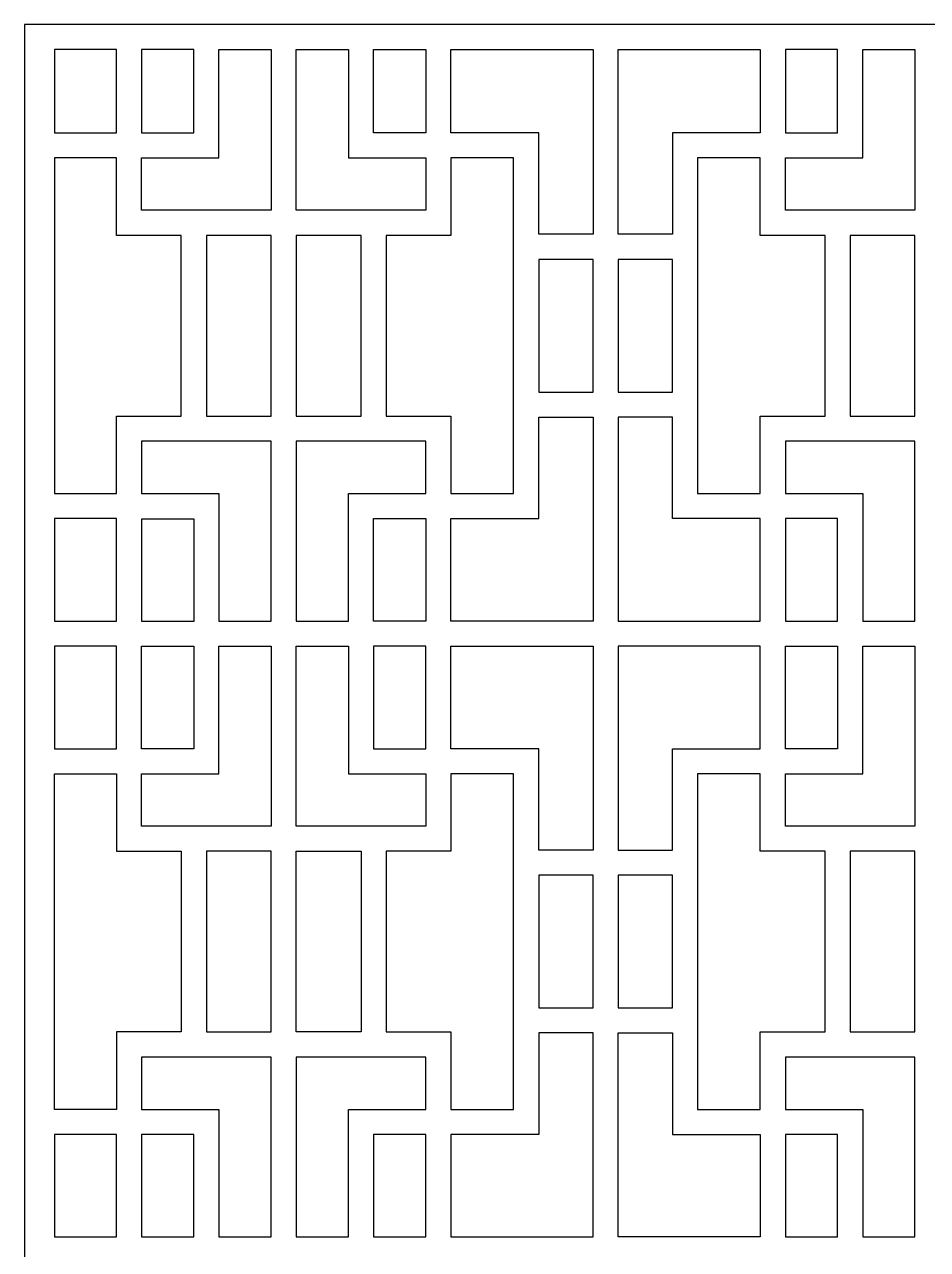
# Model space of a CAD drawing. Header units: centimetres. Extents: x -9.6 to 9.7, y 1 to 12.7.
# Drawn here: x -9.6 to -4.93, y 6.37 to 12.7 of the extents above; entities that cross this region are included whole.
import ezdxf

# ---------------------------------------------------------------- set-up
doc = ezdxf.new("R2010")
doc.units = ezdxf.units.CM
doc.header["$MEASUREMENT"] = 0
doc.layers.add('layer 1', color=7, linetype='Continuous')

msp = doc.modelspace()

# ---------------------------------------------------------------- linework, layer by layer
at = {"layer": 'layer 1', "color": 177}
msp.add_open_spline([(-9.60415, 1.01929), (-9.60415, 1.01929), (-9.60415, 1.01929), (-9.60415, 1.01929), (-9.60415, 1.01929), (-9.60415, 1.01929), (-9.60415, 12.70384), (-9.60415, 12.70384), (-9.60415, 12.70384), (-9.60415, 12.70384), (-0.25651, 12.70384), (-0.25651, 12.70384), (-0.25651, 12.70384), (-0.25651, 12.70384), (-0.25651, 1.01929), (-0.25651, 1.01929), (-0.25651, 1.01929), (-0.25651, 1.01929), (-9.60415, 1.01929), (-9.60415, 1.01929), (-9.60415, 1.01929), (-9.60415, 1.01929), (-9.60415, 1.01929), (-9.60415, 1.01929)], degree=3, knots=[0, 0, 0, 0, 0.1428571, 0.1428571, 0.1428571, 0.1428571, 0.2857143, 0.2857143, 0.2857143, 0.2857143, 0.4285714, 0.4285714, 0.4285714, 0.4285714, 0.5714286, 0.5714286, 0.5714286, 0.5714286, 0.7142857, 0.7142857, 0.7142857, 0.7142857, 1, 1, 1, 1], dxfattribs=at)
at = {"layer": 'layer 1', "color": 7}
for points, knots in [([(-9.44842, 12.57401), (-9.44842, 12.57401), (-9.12811, 12.57401), (-9.12811, 12.57401), (-9.12811, 12.57401), (-9.12811, 12.57401), (-9.12811, 12.14341), (-9.12811, 12.14341), (-9.12811, 12.14341), (-9.12811, 12.14341), (-9.44842, 12.14341), (-9.44842, 12.14341), (-9.44842, 12.14341), (-9.44842, 12.14341), (-9.44842, 12.57401), (-9.44842, 12.57401), (-9.44842, 12.57401), (-9.44842, 12.57401), (-9.44842, 12.57401), (-9.44842, 12.57401)], [0, 0, 0, 0, 0.1666667, 0.1666667, 0.1666667, 0.1666667, 0.3333333, 0.3333333, 0.3333333, 0.3333333, 0.5, 0.5, 0.5, 0.5, 0.6666667, 0.6666667, 0.6666667, 0.6666667, 1, 1, 1, 1]), ([(-8.72781, 12.14341), (-8.72781, 12.14341), (-8.99828, 12.14341), (-8.99828, 12.14341), (-8.99828, 12.14341), (-8.99828, 12.14341), (-8.99828, 12.57401), (-8.99828, 12.57401), (-8.99828, 12.57401), (-8.99828, 12.57401), (-8.72781, 12.57401), (-8.72781, 12.57401), (-8.72781, 12.57401), (-8.72781, 12.57401), (-8.72781, 12.14341), (-8.72781, 12.14341), (-8.72781, 12.14341), (-8.72781, 12.14341), (-8.72781, 12.14341), (-8.72781, 12.14341)], [0, 0, 0, 0, 0.1666667, 0.1666667, 0.1666667, 0.1666667, 0.3333333, 0.3333333, 0.3333333, 0.3333333, 0.5, 0.5, 0.5, 0.5, 0.6666667, 0.6666667, 0.6666667, 0.6666667, 1, 1, 1, 1]), ([(-8.59798, 12.01358), (-8.59798, 12.01358), (-8.99828, 12.01359), (-8.99828, 12.01359), (-8.99828, 12.01359), (-8.99828, 12.01359), (-8.99828, 11.74311), (-8.99828, 11.74311), (-8.99828, 11.74311), (-8.99828, 11.74311), (-8.3275, 11.74311), (-8.3275, 11.74311), (-8.3275, 11.74311), (-8.3275, 11.74311), (-8.3275, 12.57401), (-8.3275, 12.57401), (-8.3275, 12.57401), (-8.3275, 12.57401), (-8.59798, 12.57401), (-8.59798, 12.57401), (-8.59798, 12.57401), (-8.59798, 12.57401), (-8.59798, 12.01359), (-8.59798, 12.01359), (-8.59798, 12.01359), (-8.59798, 12.01359), (-8.59798, 12.01358), (-8.59798, 12.01358)], [0, 0, 0, 0, 0.125, 0.125, 0.125, 0.125, 0.25, 0.25, 0.25, 0.25, 0.375, 0.375, 0.375, 0.375, 0.5, 0.5, 0.5, 0.5, 0.625, 0.625, 0.625, 0.625, 0.75, 0.75, 0.75, 0.75, 1, 1, 1, 1]), ([(-7.9272, 12.57401), (-7.9272, 12.57401), (-8.19768, 12.57401), (-8.19768, 12.57401), (-8.19768, 12.57401), (-8.19768, 12.57401), (-8.19768, 11.74311), (-8.19768, 11.74311), (-8.19768, 11.74311), (-8.19768, 11.74311), (-7.5269, 11.74311), (-7.5269, 11.74311), (-7.5269, 11.74311), (-7.5269, 11.74311), (-7.5269, 12.01359), (-7.5269, 12.01359), (-7.5269, 12.01359), (-7.5269, 12.01359), (-7.9272, 12.01359), (-7.9272, 12.01359), (-7.9272, 12.01359), (-7.9272, 12.01359), (-7.9272, 12.57401), (-7.9272, 12.57401)], [0, 0, 0, 0, 0.1428571, 0.1428571, 0.1428571, 0.1428571, 0.2857143, 0.2857143, 0.2857143, 0.2857143, 0.4285714, 0.4285714, 0.4285714, 0.4285714, 0.5714286, 0.5714286, 0.5714286, 0.5714286, 0.7142857, 0.7142857, 0.7142857, 0.7142857, 1, 1, 1, 1]), ([(-7.79737, 12.57401), (-7.79737, 12.57401), (-7.79737, 12.14341), (-7.79737, 12.14341), (-7.79737, 12.14341), (-7.79737, 12.14341), (-7.5269, 12.14341), (-7.5269, 12.14341), (-7.5269, 12.14341), (-7.5269, 12.14341), (-7.5269, 12.57401), (-7.5269, 12.57401), (-7.5269, 12.57401), (-7.5269, 12.57401), (-7.79737, 12.57401), (-7.79737, 12.57401), (-7.79737, 12.57401), (-7.79737, 12.57401), (-7.79737, 12.57401), (-7.79737, 12.57401)], [0, 0, 0, 0, 0.1666667, 0.1666667, 0.1666667, 0.1666667, 0.3333333, 0.3333333, 0.3333333, 0.3333333, 0.5, 0.5, 0.5, 0.5, 0.6666667, 0.6666667, 0.6666667, 0.6666667, 1, 1, 1, 1]), ([(-6.66137, 12.57401), (-6.66137, 12.57401), (-7.39707, 12.57401), (-7.39707, 12.57401), (-7.39707, 12.57401), (-7.39707, 12.57401), (-7.39707, 12.14341), (-7.39707, 12.14341), (-7.39707, 12.14341), (-7.39707, 12.14341), (-6.94267, 12.14341), (-6.94267, 12.14341), (-6.94267, 12.14341), (-6.94267, 12.14341), (-6.94267, 11.61869), (-6.94267, 11.61869), (-6.94267, 11.61869), (-6.94267, 11.61869), (-6.66137, 11.61869), (-6.66137, 11.61869), (-6.66137, 11.61869), (-6.66137, 11.61869), (-6.66137, 12.57401), (-6.66137, 12.57401)], [0, 0, 0, 0, 0.1428571, 0.1428571, 0.1428571, 0.1428571, 0.2857143, 0.2857143, 0.2857143, 0.2857143, 0.4285714, 0.4285714, 0.4285714, 0.4285714, 0.5714286, 0.5714286, 0.5714286, 0.5714286, 0.7142857, 0.7142857, 0.7142857, 0.7142857, 1, 1, 1, 1]), ([(-6.53155, 12.14344), (-6.53155, 12.14344), (-6.53155, 11.61869), (-6.53155, 11.61869), (-6.53155, 11.61869), (-6.53155, 11.61869), (-6.25025, 11.61869), (-6.25025, 11.61869), (-6.25025, 11.61869), (-6.25025, 11.61869), (-6.25025, 12.14341), (-6.25025, 12.14341), (-6.25025, 12.14341), (-6.25025, 12.14341), (-5.79585, 12.14341), (-5.79585, 12.14341), (-5.79585, 12.14341), (-5.79585, 12.14341), (-5.79585, 12.57401), (-5.79585, 12.57401), (-5.79585, 12.57401), (-5.79585, 12.57401), (-6.53155, 12.57401), (-6.53155, 12.57401), (-6.53155, 12.57401), (-6.53155, 12.57401), (-6.53155, 12.14341), (-6.53155, 12.14341), (-6.53155, 12.14341), (-6.53155, 12.14341), (-6.53155, 12.14344), (-6.53155, 12.14344), (-6.53155, 12.14344), (-6.53155, 12.14344), (-6.53155, 12.14344), (-6.53155, 12.14344)], [0, 0, 0, 0, 0.1, 0.1, 0.1, 0.1, 0.2, 0.2, 0.2, 0.2, 0.3, 0.3, 0.3, 0.3, 0.4, 0.4, 0.4, 0.4, 0.5, 0.5, 0.5, 0.5, 0.6, 0.6, 0.6, 0.6, 0.7, 0.7, 0.7, 0.7, 0.8, 0.8, 0.8, 0.8, 1, 1, 1, 1]), ([(-4.99524, 12.57401), (-4.99524, 12.57401), (-5.26572, 12.57401), (-5.26572, 12.57401), (-5.26572, 12.57401), (-5.26572, 12.57401), (-5.26572, 12.01359), (-5.26572, 12.01359), (-5.26572, 12.01359), (-5.26572, 12.01359), (-5.66602, 12.01359), (-5.66602, 12.01359), (-5.66602, 12.01359), (-5.66602, 12.01359), (-5.66602, 11.74311), (-5.66602, 11.74311), (-5.66602, 11.74311), (-5.66602, 11.74311), (-4.99524, 11.74311), (-4.99524, 11.74311), (-4.99524, 11.74311), (-4.99524, 11.74311), (-4.99524, 12.57401), (-4.99524, 12.57401), (-4.99524, 12.57401), (-4.99524, 12.57401), (-4.99524, 12.57401), (-4.99524, 12.57401)], [0, 0, 0, 0, 0.125, 0.125, 0.125, 0.125, 0.25, 0.25, 0.25, 0.25, 0.375, 0.375, 0.375, 0.375, 0.5, 0.5, 0.5, 0.5, 0.625, 0.625, 0.625, 0.625, 0.75, 0.75, 0.75, 0.75, 1, 1, 1, 1]), ([(-5.39555, 12.14341), (-5.39555, 12.14341), (-5.66602, 12.14341), (-5.66602, 12.14341), (-5.66602, 12.14341), (-5.66602, 12.14341), (-5.66602, 12.57401), (-5.66602, 12.57401), (-5.66602, 12.57401), (-5.66602, 12.57401), (-5.39555, 12.57401), (-5.39555, 12.57401), (-5.39555, 12.57401), (-5.39555, 12.57401), (-5.39555, 12.14341), (-5.39555, 12.14341), (-5.39555, 12.14341), (-5.39555, 12.14341), (-5.39555, 12.14341), (-5.39555, 12.14341)], [0, 0, 0, 0, 0.1666667, 0.1666667, 0.1666667, 0.1666667, 0.3333333, 0.3333333, 0.3333333, 0.3333333, 0.5, 0.5, 0.5, 0.5, 0.6666667, 0.6666667, 0.6666667, 0.6666667, 1, 1, 1, 1]), ([(-9.44836, 10.27821), (-9.44836, 10.27821), (-9.44836, 12.01359), (-9.44836, 12.01359), (-9.44836, 12.01359), (-9.44836, 12.01359), (-9.12811, 12.01359), (-9.12811, 12.01359), (-9.12811, 12.01359), (-9.12811, 12.01359), (-9.12811, 11.61328), (-9.12811, 11.61328), (-9.12811, 11.61328), (-9.12811, 11.61328), (-8.79272, 11.61328), (-8.79272, 11.61328), (-8.79272, 11.61328), (-8.79272, 11.61328), (-8.79272, 10.96414), (-8.79272, 10.96414), (-8.79272, 10.96414), (-8.79272, 10.96414), (-8.79272, 10.67852), (-8.79272, 10.67852), (-8.79272, 10.67852), (-8.79272, 10.67852), (-9.12811, 10.67852), (-9.12811, 10.67852), (-9.12811, 10.67852), (-9.12811, 10.67852), (-9.12811, 10.27821), (-9.12811, 10.27821), (-9.12811, 10.27821), (-9.12811, 10.27821), (-9.44836, 10.27821), (-9.44836, 10.27821), (-9.44836, 10.27821), (-9.44836, 10.27821), (-9.44836, 10.27821), (-9.44836, 10.27821)], [0, 0, 0, 0, 0.0909091, 0.0909091, 0.0909091, 0.0909091, 0.1818182, 0.1818182, 0.1818182, 0.1818182, 0.2727273, 0.2727273, 0.2727273, 0.2727273, 0.3636364, 0.3636364, 0.3636364, 0.3636364, 0.4545455, 0.4545455, 0.4545455, 0.4545455, 0.5454545, 0.5454545, 0.5454545, 0.5454545, 0.6363636, 0.6363636, 0.6363636, 0.6363636, 0.7272727, 0.7272727, 0.7272727, 0.7272727, 0.8181818, 0.8181818, 0.8181818, 0.8181818, 1, 1, 1, 1]), ([(-7.0725, 10.96414), (-7.0725, 10.96414), (-7.0725, 10.27821), (-7.0725, 10.27821), (-7.0725, 10.27821), (-7.0725, 10.27821), (-7.39707, 10.27821), (-7.39707, 10.27821), (-7.39707, 10.27821), (-7.39707, 10.27821), (-7.39707, 10.67852), (-7.39707, 10.67852), (-7.39707, 10.67852), (-7.39707, 10.67852), (-7.73246, 10.67852), (-7.73246, 10.67852), (-7.73246, 10.67852), (-7.73246, 10.67852), (-7.73246, 11.1459), (-7.73246, 11.1459), (-7.73246, 11.1459), (-7.73246, 11.1459), (-7.73246, 11.61328), (-7.73246, 11.61328), (-7.73246, 11.61328), (-7.73246, 11.61328), (-7.39707, 11.61328), (-7.39707, 11.61328), (-7.39707, 11.61328), (-7.39707, 11.61328), (-7.39707, 12.01359), (-7.39707, 12.01359), (-7.39707, 12.01359), (-7.39707, 12.01359), (-7.0725, 12.01359), (-7.0725, 12.01359), (-7.0725, 12.01359), (-7.0725, 12.01359), (-7.0725, 10.96414), (-7.0725, 10.96414), (-7.0725, 10.96414), (-7.0725, 10.96414), (-7.0725, 10.96414), (-7.0725, 10.96414)], [0, 0, 0, 0, 0.0833333, 0.0833333, 0.0833333, 0.0833333, 0.1666667, 0.1666667, 0.1666667, 0.1666667, 0.25, 0.25, 0.25, 0.25, 0.3333333, 0.3333333, 0.3333333, 0.3333333, 0.4166667, 0.4166667, 0.4166667, 0.4166667, 0.5, 0.5, 0.5, 0.5, 0.5833333, 0.5833333, 0.5833333, 0.5833333, 0.6666667, 0.6666667, 0.6666667, 0.6666667, 0.75, 0.75, 0.75, 0.75, 0.8333333, 0.8333333, 0.8333333, 0.8333333, 1, 1, 1, 1]), ([(-5.79585, 11.61303), (-5.79585, 11.61303), (-5.46046, 11.61302), (-5.46046, 11.61302), (-5.46046, 11.61302), (-5.46046, 11.61302), (-5.46046, 10.67852), (-5.46046, 10.67852), (-5.46046, 10.67852), (-5.46046, 10.67852), (-5.79585, 10.67852), (-5.79585, 10.67852), (-5.79585, 10.67852), (-5.79585, 10.67852), (-5.79585, 10.27821), (-5.79585, 10.27821), (-5.79585, 10.27821), (-5.79585, 10.27821), (-6.12042, 10.27821), (-6.12042, 10.27821), (-6.12042, 10.27821), (-6.12042, 10.27821), (-6.12042, 12.01359), (-6.12042, 12.01359), (-6.12042, 12.01359), (-6.12042, 12.01359), (-5.79585, 12.01359), (-5.79585, 12.01359), (-5.79585, 12.01359), (-5.79585, 12.01359), (-5.79585, 11.61302), (-5.79585, 11.61302), (-5.79585, 11.61302), (-5.79585, 11.61302), (-5.79585, 11.61303), (-5.79585, 11.61303)], [0, 0, 0, 0, 0.1, 0.1, 0.1, 0.1, 0.2, 0.2, 0.2, 0.2, 0.3, 0.3, 0.3, 0.3, 0.4, 0.4, 0.4, 0.4, 0.5, 0.5, 0.5, 0.5, 0.6, 0.6, 0.6, 0.6, 0.7, 0.7, 0.7, 0.7, 0.8, 0.8, 0.8, 0.8, 1, 1, 1, 1]), ([(-8.66289, 11.61328), (-8.66289, 11.61328), (-8.3275, 11.61328), (-8.3275, 11.61328), (-8.3275, 11.61328), (-8.3275, 11.61328), (-8.3275, 10.67852), (-8.3275, 10.67852), (-8.3275, 10.67852), (-8.3275, 10.67852), (-8.66289, 10.67852), (-8.66289, 10.67852), (-8.66289, 10.67852), (-8.66289, 10.67852), (-8.66289, 11.61328), (-8.66289, 11.61328), (-8.66289, 11.61328), (-8.66289, 11.61328), (-8.66289, 11.61328), (-8.66289, 11.61328)], [0, 0, 0, 0, 0.1666667, 0.1666667, 0.1666667, 0.1666667, 0.3333333, 0.3333333, 0.3333333, 0.3333333, 0.5, 0.5, 0.5, 0.5, 0.6666667, 0.6666667, 0.6666667, 0.6666667, 1, 1, 1, 1]), ([(-8.19768, 11.61328), (-8.19768, 11.61328), (-7.86229, 11.61328), (-7.86229, 11.61328), (-7.86229, 11.61328), (-7.86229, 11.61328), (-7.86229, 10.67852), (-7.86229, 10.67852), (-7.86229, 10.67852), (-7.86229, 10.67852), (-8.19768, 10.67852), (-8.19768, 10.67852), (-8.19768, 10.67852), (-8.19768, 10.67852), (-8.19768, 11.61328), (-8.19768, 11.61328), (-8.19768, 11.61328), (-8.19768, 11.61328), (-8.19768, 11.61328), (-8.19768, 11.61328)], [0, 0, 0, 0, 0.1666667, 0.1666667, 0.1666667, 0.1666667, 0.3333333, 0.3333333, 0.3333333, 0.3333333, 0.5, 0.5, 0.5, 0.5, 0.6666667, 0.6666667, 0.6666667, 0.6666667, 1, 1, 1, 1]), ([(-5.33063, 11.61328), (-5.33063, 11.61328), (-4.99524, 11.61328), (-4.99524, 11.61328), (-4.99524, 11.61328), (-4.99524, 11.61328), (-4.99524, 10.67852), (-4.99524, 10.67852), (-4.99524, 10.67852), (-4.99524, 10.67852), (-5.33063, 10.67852), (-5.33063, 10.67852), (-5.33063, 10.67852), (-5.33063, 10.67852), (-5.33063, 11.61328), (-5.33063, 11.61328), (-5.33063, 11.61328), (-5.33063, 11.61328), (-5.33063, 11.61328), (-5.33063, 11.61328)], [0, 0, 0, 0, 0.1666667, 0.1666667, 0.1666667, 0.1666667, 0.3333333, 0.3333333, 0.3333333, 0.3333333, 0.5, 0.5, 0.5, 0.5, 0.6666667, 0.6666667, 0.6666667, 0.6666667, 1, 1, 1, 1]), ([(-6.94267, 11.48886), (-6.94267, 11.48886), (-6.66137, 11.48886), (-6.66137, 11.48886), (-6.66137, 11.48886), (-6.66137, 11.48886), (-6.66137, 10.80294), (-6.66137, 10.80294), (-6.66137, 10.80294), (-6.66137, 10.80294), (-6.94267, 10.80294), (-6.94267, 10.80294), (-6.94267, 10.80294), (-6.94267, 10.80294), (-6.94267, 11.48886), (-6.94267, 11.48886)], [0, 0, 0, 0, 0.2, 0.2, 0.2, 0.2, 0.4, 0.4, 0.4, 0.4, 0.6, 0.6, 0.6, 0.6, 1, 1, 1, 1]), ([(-6.53155, 11.48886), (-6.53155, 11.48886), (-6.25025, 11.48886), (-6.25025, 11.48886), (-6.25025, 11.48886), (-6.25025, 11.48886), (-6.25025, 10.80294), (-6.25025, 10.80294), (-6.25025, 10.80294), (-6.25025, 10.80294), (-6.53155, 10.80294), (-6.53155, 10.80294), (-6.53155, 10.80294), (-6.53155, 10.80294), (-6.53155, 11.48886), (-6.53155, 11.48886), (-6.53155, 11.48886), (-6.53155, 11.48886), (-6.53155, 11.48886), (-6.53155, 11.48886)], [0, 0, 0, 0, 0.1666667, 0.1666667, 0.1666667, 0.1666667, 0.3333333, 0.3333333, 0.3333333, 0.3333333, 0.5, 0.5, 0.5, 0.5, 0.6666667, 0.6666667, 0.6666667, 0.6666667, 1, 1, 1, 1]), ([(-6.66137, 10.67311), (-6.66137, 10.67311), (-6.94267, 10.67311), (-6.94267, 10.67311), (-6.94267, 10.67311), (-6.94267, 10.67311), (-6.94267, 10.14838), (-6.94267, 10.14838), (-6.94267, 10.14838), (-6.94267, 10.14838), (-7.39707, 10.14838), (-7.39707, 10.14838), (-7.39707, 10.14838), (-7.39707, 10.14838), (-7.39707, 9.61825), (-7.39707, 9.61825), (-7.39707, 9.61825), (-7.39707, 9.61825), (-6.66137, 9.61825), (-6.66137, 9.61825), (-6.66137, 9.61825), (-6.66137, 9.61825), (-6.66137, 10.67311), (-6.66137, 10.67311), (-6.66137, 10.67311), (-6.66137, 10.67311), (-6.66137, 10.67311), (-6.66137, 10.67311)], [0, 0, 0, 0, 0.125, 0.125, 0.125, 0.125, 0.25, 0.25, 0.25, 0.25, 0.375, 0.375, 0.375, 0.375, 0.5, 0.5, 0.5, 0.5, 0.625, 0.625, 0.625, 0.625, 0.75, 0.75, 0.75, 0.75, 1, 1, 1, 1]), ([(-6.53155, 10.67311), (-6.53155, 10.67311), (-6.25025, 10.67311), (-6.25025, 10.67311), (-6.25025, 10.67311), (-6.25025, 10.67311), (-6.25025, 10.14838), (-6.25025, 10.14838), (-6.25025, 10.14838), (-6.25025, 10.14838), (-5.79585, 10.14838), (-5.79585, 10.14838), (-5.79585, 10.14838), (-5.79585, 10.14838), (-5.79585, 9.61825), (-5.79585, 9.61825), (-5.79585, 9.61825), (-5.79585, 9.61825), (-6.53155, 9.61825), (-6.53155, 9.61825), (-6.53155, 9.61825), (-6.53155, 9.61825), (-6.53155, 10.67311), (-6.53155, 10.67311), (-6.53155, 10.67311), (-6.53155, 10.67311), (-6.53155, 10.67311), (-6.53155, 10.67311)], [0, 0, 0, 0, 0.125, 0.125, 0.125, 0.125, 0.25, 0.25, 0.25, 0.25, 0.375, 0.375, 0.375, 0.375, 0.5, 0.5, 0.5, 0.5, 0.625, 0.625, 0.625, 0.625, 0.75, 0.75, 0.75, 0.75, 1, 1, 1, 1]), ([(-8.59798, 10.27821), (-8.59798, 10.27821), (-8.99828, 10.27821), (-8.99828, 10.27821), (-8.99828, 10.27821), (-8.99828, 10.27821), (-8.99828, 10.54869), (-8.99828, 10.54869), (-8.99828, 10.54869), (-8.99828, 10.54869), (-8.3275, 10.54869), (-8.3275, 10.54869), (-8.3275, 10.54869), (-8.3275, 10.54869), (-8.3275, 9.61825), (-8.3275, 9.61825), (-8.3275, 9.61825), (-8.3275, 9.61825), (-8.59798, 9.61825), (-8.59798, 9.61825), (-8.59798, 9.61825), (-8.59798, 9.61825), (-8.59798, 10.27821), (-8.59798, 10.27821), (-8.59798, 10.27821), (-8.59798, 10.27821), (-8.59798, 10.27821), (-8.59798, 10.27821)], [0, 0, 0, 0, 0.125, 0.125, 0.125, 0.125, 0.25, 0.25, 0.25, 0.25, 0.375, 0.375, 0.375, 0.375, 0.5, 0.5, 0.5, 0.5, 0.625, 0.625, 0.625, 0.625, 0.75, 0.75, 0.75, 0.75, 1, 1, 1, 1]), ([(-7.5269, 10.27821), (-7.5269, 10.27821), (-7.9272, 10.27821), (-7.9272, 10.27821), (-7.9272, 10.27821), (-7.9272, 10.27821), (-7.9272, 9.61825), (-7.9272, 9.61825), (-7.9272, 9.61825), (-7.9272, 9.61825), (-8.19768, 9.61825), (-8.19768, 9.61825), (-8.19768, 9.61825), (-8.19768, 9.61825), (-8.19768, 10.54869), (-8.19768, 10.54869), (-8.19768, 10.54869), (-8.19768, 10.54869), (-7.5269, 10.54869), (-7.5269, 10.54869), (-7.5269, 10.54869), (-7.5269, 10.54869), (-7.5269, 10.27821), (-7.5269, 10.27821), (-7.5269, 10.27821), (-7.5269, 10.27821), (-7.5269, 10.27821), (-7.5269, 10.27821)], [0, 0, 0, 0, 0.125, 0.125, 0.125, 0.125, 0.25, 0.25, 0.25, 0.25, 0.375, 0.375, 0.375, 0.375, 0.5, 0.5, 0.5, 0.5, 0.625, 0.625, 0.625, 0.625, 0.75, 0.75, 0.75, 0.75, 1, 1, 1, 1]), ([(-5.26572, 10.27821), (-5.26572, 10.27821), (-5.66602, 10.27821), (-5.66602, 10.27821), (-5.66602, 10.27821), (-5.66602, 10.27821), (-5.66602, 10.54869), (-5.66602, 10.54869), (-5.66602, 10.54869), (-5.66602, 10.54869), (-4.99524, 10.54869), (-4.99524, 10.54869), (-4.99524, 10.54869), (-4.99524, 10.54869), (-4.99524, 9.61825), (-4.99524, 9.61825), (-4.99524, 9.61825), (-4.99524, 9.61825), (-5.26572, 9.61825), (-5.26572, 9.61825), (-5.26572, 9.61825), (-5.26572, 9.61825), (-5.26572, 10.27821), (-5.26572, 10.27821), (-5.26572, 10.27821), (-5.26572, 10.27821), (-5.26572, 10.27821), (-5.26572, 10.27821)], [0, 0, 0, 0, 0.125, 0.125, 0.125, 0.125, 0.25, 0.25, 0.25, 0.25, 0.375, 0.375, 0.375, 0.375, 0.5, 0.5, 0.5, 0.5, 0.625, 0.625, 0.625, 0.625, 0.75, 0.75, 0.75, 0.75, 1, 1, 1, 1]), ([(-9.44836, 10.14838), (-9.44836, 10.14838), (-9.12811, 10.14838), (-9.12811, 10.14838), (-9.12811, 10.14838), (-9.12811, 10.14838), (-9.12811, 9.61825), (-9.12811, 9.61825), (-9.12811, 9.61825), (-9.12811, 9.61825), (-9.44836, 9.61825), (-9.44836, 9.61825), (-9.44836, 9.61825), (-9.44836, 9.61825), (-9.44836, 10.14838), (-9.44836, 10.14838)], [0, 0, 0, 0, 0.2, 0.2, 0.2, 0.2, 0.4, 0.4, 0.4, 0.4, 0.6, 0.6, 0.6, 0.6, 1, 1, 1, 1]), ([(-8.99829, 10.14545), (-8.99829, 10.14545), (-8.72508, 10.14545), (-8.72508, 10.14545), (-8.72508, 10.14545), (-8.72508, 10.14545), (-8.72508, 9.61825), (-8.72508, 9.61825), (-8.72508, 9.61825), (-8.72508, 9.61825), (-8.99828, 9.61825), (-8.99828, 9.61825), (-8.99828, 9.61825), (-8.99828, 9.61825), (-8.99828, 10.14545), (-8.99828, 10.14545), (-8.99828, 10.14545), (-8.99828, 10.14545), (-8.99829, 10.14545), (-8.99829, 10.14545)], [0, 0, 0, 0, 0.1666667, 0.1666667, 0.1666667, 0.1666667, 0.3333333, 0.3333333, 0.3333333, 0.3333333, 0.5, 0.5, 0.5, 0.5, 0.6666667, 0.6666667, 0.6666667, 0.6666667, 1, 1, 1, 1]), ([(-7.79737, 9.61825), (-7.79737, 9.61825), (-7.5269, 9.61825), (-7.5269, 9.61825), (-7.5269, 9.61825), (-7.5269, 9.61825), (-7.5269, 10.14838), (-7.5269, 10.14838), (-7.5269, 10.14838), (-7.5269, 10.14838), (-7.79737, 10.14838), (-7.79737, 10.14838), (-7.79737, 10.14838), (-7.79737, 10.14838), (-7.79737, 9.61825), (-7.79737, 9.61825), (-7.79737, 9.61825), (-7.79737, 9.61825), (-7.79737, 9.61825), (-7.79737, 9.61825)], [0, 0, 0, 0, 0.1666667, 0.1666667, 0.1666667, 0.1666667, 0.3333333, 0.3333333, 0.3333333, 0.3333333, 0.5, 0.5, 0.5, 0.5, 0.6666667, 0.6666667, 0.6666667, 0.6666667, 1, 1, 1, 1]), ([(-5.66602, 10.14838), (-5.66602, 10.14838), (-5.39555, 10.14838), (-5.39555, 10.14838), (-5.39555, 10.14838), (-5.39555, 10.14838), (-5.39555, 9.61825), (-5.39555, 9.61825), (-5.39555, 9.61825), (-5.39555, 9.61825), (-5.66602, 9.61825), (-5.66602, 9.61825), (-5.66602, 9.61825), (-5.66602, 9.61825), (-5.66602, 10.14838), (-5.66602, 10.14838), (-5.66602, 10.14838), (-5.66602, 10.14838), (-5.66602, 10.14838), (-5.66602, 10.14838)], [0, 0, 0, 0, 0.1666667, 0.1666667, 0.1666667, 0.1666667, 0.3333333, 0.3333333, 0.3333333, 0.3333333, 0.5, 0.5, 0.5, 0.5, 0.6666667, 0.6666667, 0.6666667, 0.6666667, 1, 1, 1, 1]), ([(-9.44836, 9.48842), (-9.44836, 9.48842), (-9.12811, 9.48842), (-9.12811, 9.48842), (-9.12811, 9.48842), (-9.12811, 9.48842), (-9.12811, 8.95829), (-9.12811, 8.95829), (-9.12811, 8.95829), (-9.12811, 8.95829), (-9.44836, 8.95829), (-9.44836, 8.95829), (-9.44836, 8.95829), (-9.44836, 8.95829), (-9.44836, 9.48842), (-9.44836, 9.48842), (-9.44836, 9.48842), (-9.44836, 9.48842), (-9.44836, 9.48842), (-9.44836, 9.48842)], [0, 0, 0, 0, 0.1666667, 0.1666667, 0.1666667, 0.1666667, 0.3333333, 0.3333333, 0.3333333, 0.3333333, 0.5, 0.5, 0.5, 0.5, 0.6666667, 0.6666667, 0.6666667, 0.6666667, 1, 1, 1, 1]), ([(-8.99829, 8.95829), (-8.99829, 8.95829), (-8.72781, 8.95829), (-8.72781, 8.95829), (-8.72781, 8.95829), (-8.72781, 8.95829), (-8.72781, 9.48842), (-8.72781, 9.48842), (-8.72781, 9.48842), (-8.72781, 9.48842), (-8.99828, 9.48842), (-8.99828, 9.48842), (-8.99828, 9.48842), (-8.99828, 9.48842), (-8.99828, 8.95829), (-8.99828, 8.95829), (-8.99828, 8.95829), (-8.99828, 8.95829), (-8.99829, 8.95829), (-8.99829, 8.95829)], [0, 0, 0, 0, 0.1666667, 0.1666667, 0.1666667, 0.1666667, 0.3333333, 0.3333333, 0.3333333, 0.3333333, 0.5, 0.5, 0.5, 0.5, 0.6666667, 0.6666667, 0.6666667, 0.6666667, 1, 1, 1, 1]), ([(-8.59798, 8.82846), (-8.59798, 8.82846), (-8.99828, 8.82846), (-8.99828, 8.82846), (-8.99828, 8.82846), (-8.99828, 8.82846), (-8.99828, 8.55799), (-8.99828, 8.55799), (-8.99828, 8.55799), (-8.99828, 8.55799), (-8.3275, 8.55799), (-8.3275, 8.55799), (-8.3275, 8.55799), (-8.3275, 8.55799), (-8.3275, 9.48842), (-8.3275, 9.48842), (-8.3275, 9.48842), (-8.3275, 9.48842), (-8.59798, 9.48842), (-8.59798, 9.48842), (-8.59798, 9.48842), (-8.59798, 9.48842), (-8.59798, 8.82846), (-8.59798, 8.82846)], [0, 0, 0, 0, 0.1428571, 0.1428571, 0.1428571, 0.1428571, 0.2857143, 0.2857143, 0.2857143, 0.2857143, 0.4285714, 0.4285714, 0.4285714, 0.4285714, 0.5714286, 0.5714286, 0.5714286, 0.5714286, 0.7142857, 0.7142857, 0.7142857, 0.7142857, 1, 1, 1, 1]), ([(-7.5269, 8.82846), (-7.5269, 8.82846), (-7.9272, 8.82846), (-7.9272, 8.82846), (-7.9272, 8.82846), (-7.9272, 8.82846), (-7.9272, 9.48842), (-7.9272, 9.48842), (-7.9272, 9.48842), (-7.9272, 9.48842), (-8.19768, 9.48842), (-8.19768, 9.48842), (-8.19768, 9.48842), (-8.19768, 9.48842), (-8.19768, 8.55799), (-8.19768, 8.55799), (-8.19768, 8.55799), (-8.19768, 8.55799), (-7.5269, 8.55799), (-7.5269, 8.55799), (-7.5269, 8.55799), (-7.5269, 8.55799), (-7.5269, 8.82846), (-7.5269, 8.82846), (-7.5269, 8.82846), (-7.5269, 8.82846), (-7.5269, 8.82846), (-7.5269, 8.82846)], [0, 0, 0, 0, 0.125, 0.125, 0.125, 0.125, 0.25, 0.25, 0.25, 0.25, 0.375, 0.375, 0.375, 0.375, 0.5, 0.5, 0.5, 0.5, 0.625, 0.625, 0.625, 0.625, 0.75, 0.75, 0.75, 0.75, 1, 1, 1, 1]), ([(-7.79737, 9.48842), (-7.79737, 9.48842), (-7.5269, 9.48842), (-7.5269, 9.48842), (-7.5269, 9.48842), (-7.5269, 9.48842), (-7.5269, 8.95829), (-7.5269, 8.95829), (-7.5269, 8.95829), (-7.5269, 8.95829), (-7.79737, 8.95829), (-7.79737, 8.95829), (-7.79737, 8.95829), (-7.79737, 8.95829), (-7.79737, 9.48842), (-7.79737, 9.48842), (-7.79737, 9.48842), (-7.79737, 9.48842), (-7.79737, 9.48842), (-7.79737, 9.48842)], [0, 0, 0, 0, 0.1666667, 0.1666667, 0.1666667, 0.1666667, 0.3333333, 0.3333333, 0.3333333, 0.3333333, 0.5, 0.5, 0.5, 0.5, 0.6666667, 0.6666667, 0.6666667, 0.6666667, 1, 1, 1, 1]), ([(-6.94267, 8.43357), (-6.94267, 8.43357), (-6.66137, 8.43357), (-6.66137, 8.43357), (-6.66137, 8.43357), (-6.66137, 8.43357), (-6.66137, 9.48842), (-6.66137, 9.48842), (-6.66137, 9.48842), (-6.66137, 9.48842), (-7.39707, 9.48842), (-7.39707, 9.48842), (-7.39707, 9.48842), (-7.39707, 9.48842), (-7.39707, 8.95829), (-7.39707, 8.95829), (-7.39707, 8.95829), (-7.39707, 8.95829), (-6.94267, 8.95829), (-6.94267, 8.95829), (-6.94267, 8.95829), (-6.94267, 8.95829), (-6.94267, 8.43357), (-6.94267, 8.43357)], [0, 0, 0, 0, 0.1428571, 0.1428571, 0.1428571, 0.1428571, 0.2857143, 0.2857143, 0.2857143, 0.2857143, 0.4285714, 0.4285714, 0.4285714, 0.4285714, 0.5714286, 0.5714286, 0.5714286, 0.5714286, 0.7142857, 0.7142857, 0.7142857, 0.7142857, 1, 1, 1, 1]), ([(-6.25025, 8.43357), (-6.25025, 8.43357), (-6.53155, 8.43357), (-6.53155, 8.43357), (-6.53155, 8.43357), (-6.53155, 8.43357), (-6.53155, 9.48842), (-6.53155, 9.48842), (-6.53155, 9.48842), (-6.53155, 9.48842), (-5.79585, 9.48842), (-5.79585, 9.48842), (-5.79585, 9.48842), (-5.79585, 9.48842), (-5.79585, 8.95829), (-5.79585, 8.95829), (-5.79585, 8.95829), (-5.79585, 8.95829), (-6.25025, 8.95829), (-6.25025, 8.95829), (-6.25025, 8.95829), (-6.25025, 8.95829), (-6.25025, 8.43357), (-6.25025, 8.43357), (-6.25025, 8.43357), (-6.25025, 8.43357), (-6.25025, 8.43357), (-6.25025, 8.43357)], [0, 0, 0, 0, 0.125, 0.125, 0.125, 0.125, 0.25, 0.25, 0.25, 0.25, 0.375, 0.375, 0.375, 0.375, 0.5, 0.5, 0.5, 0.5, 0.625, 0.625, 0.625, 0.625, 0.75, 0.75, 0.75, 0.75, 1, 1, 1, 1]), ([(-5.66602, 8.95829), (-5.66602, 8.95829), (-5.39555, 8.95829), (-5.39555, 8.95829), (-5.39555, 8.95829), (-5.39555, 8.95829), (-5.39555, 9.48842), (-5.39555, 9.48842), (-5.39555, 9.48842), (-5.39555, 9.48842), (-5.66602, 9.48842), (-5.66602, 9.48842), (-5.66602, 9.48842), (-5.66602, 9.48842), (-5.66602, 8.95829), (-5.66602, 8.95829), (-5.66602, 8.95829), (-5.66602, 8.95829), (-5.66602, 8.95829), (-5.66602, 8.95829)], [0, 0, 0, 0, 0.1666667, 0.1666667, 0.1666667, 0.1666667, 0.3333333, 0.3333333, 0.3333333, 0.3333333, 0.5, 0.5, 0.5, 0.5, 0.6666667, 0.6666667, 0.6666667, 0.6666667, 1, 1, 1, 1]), ([(-5.26572, 8.82846), (-5.26572, 8.82846), (-5.66602, 8.82846), (-5.66602, 8.82846), (-5.66602, 8.82846), (-5.66602, 8.82846), (-5.66602, 8.55799), (-5.66602, 8.55799), (-5.66602, 8.55799), (-5.66602, 8.55799), (-4.99524, 8.55799), (-4.99524, 8.55799), (-4.99524, 8.55799), (-4.99524, 8.55799), (-4.99524, 9.48842), (-4.99524, 9.48842), (-4.99524, 9.48842), (-4.99524, 9.48842), (-5.26572, 9.48842), (-5.26572, 9.48842), (-5.26572, 9.48842), (-5.26572, 9.48842), (-5.26572, 8.82846), (-5.26572, 8.82846), (-5.26572, 8.82846), (-5.26572, 8.82846), (-5.26572, 8.82846), (-5.26572, 8.82846)], [0, 0, 0, 0, 0.125, 0.125, 0.125, 0.125, 0.25, 0.25, 0.25, 0.25, 0.375, 0.375, 0.375, 0.375, 0.5, 0.5, 0.5, 0.5, 0.625, 0.625, 0.625, 0.625, 0.75, 0.75, 0.75, 0.75, 1, 1, 1, 1]), ([(-9.44836, 8.82846), (-9.44836, 8.82846), (-9.44836, 7.09309), (-9.44836, 7.09309), (-9.44836, 7.09309), (-9.44836, 7.09309), (-9.12811, 7.09309), (-9.12811, 7.09309), (-9.12811, 7.09309), (-9.12811, 7.09309), (-9.12811, 7.49339), (-9.12811, 7.49339), (-9.12811, 7.49339), (-9.12811, 7.49339), (-8.79272, 7.49339), (-8.79272, 7.49339), (-8.79272, 7.49339), (-8.79272, 7.49339), (-8.79272, 8.42816), (-8.79272, 8.42816), (-8.79272, 8.42816), (-8.79272, 8.42816), (-9.12811, 8.42816), (-9.12811, 8.42816), (-9.12811, 8.42816), (-9.12811, 8.42816), (-9.12811, 8.82846), (-9.12811, 8.82846), (-9.12811, 8.82846), (-9.12811, 8.82846), (-9.44836, 8.82846), (-9.44836, 8.82846)], [0, 0, 0, 0, 0.1111111, 0.1111111, 0.1111111, 0.1111111, 0.2222222, 0.2222222, 0.2222222, 0.2222222, 0.3333333, 0.3333333, 0.3333333, 0.3333333, 0.4444444, 0.4444444, 0.4444444, 0.4444444, 0.5555556, 0.5555556, 0.5555556, 0.5555556, 0.6666667, 0.6666667, 0.6666667, 0.6666667, 0.7777778, 0.7777778, 0.7777778, 0.7777778, 1, 1, 1, 1]), ([(-7.73246, 8.42816), (-7.73246, 8.42816), (-7.39707, 8.42816), (-7.39707, 8.42816), (-7.39707, 8.42816), (-7.39707, 8.42816), (-7.39707, 8.82846), (-7.39707, 8.82846), (-7.39707, 8.82846), (-7.39707, 8.82846), (-7.0725, 8.82846), (-7.0725, 8.82846), (-7.0725, 8.82846), (-7.0725, 8.82846), (-7.0725, 7.09309), (-7.0725, 7.09309), (-7.0725, 7.09309), (-7.0725, 7.09309), (-7.39707, 7.09309), (-7.39707, 7.09309), (-7.39707, 7.09309), (-7.39707, 7.09309), (-7.39707, 7.49339), (-7.39707, 7.49339), (-7.39707, 7.49339), (-7.39707, 7.49339), (-7.73246, 7.49339), (-7.73246, 7.49339), (-7.73246, 7.49339), (-7.73246, 7.49339), (-7.73246, 8.42816), (-7.73246, 8.42816), (-7.73246, 8.42816), (-7.73246, 8.42816), (-7.73246, 8.42816), (-7.73246, 8.42816)], [0, 0, 0, 0, 0.1, 0.1, 0.1, 0.1, 0.2, 0.2, 0.2, 0.2, 0.3, 0.3, 0.3, 0.3, 0.4, 0.4, 0.4, 0.4, 0.5, 0.5, 0.5, 0.5, 0.6, 0.6, 0.6, 0.6, 0.7, 0.7, 0.7, 0.7, 0.8, 0.8, 0.8, 0.8, 1, 1, 1, 1]), ([(-5.79585, 8.42816), (-5.79585, 8.42816), (-5.46046, 8.42816), (-5.46046, 8.42816), (-5.46046, 8.42816), (-5.46046, 8.42816), (-5.46046, 7.49339), (-5.46046, 7.49339), (-5.46046, 7.49339), (-5.46046, 7.49339), (-5.79585, 7.49339), (-5.79585, 7.49339), (-5.79585, 7.49339), (-5.79585, 7.49339), (-5.79585, 7.09309), (-5.79585, 7.09309), (-5.79585, 7.09309), (-5.79585, 7.09309), (-6.12042, 7.09309), (-6.12042, 7.09309), (-6.12042, 7.09309), (-6.12042, 7.09309), (-6.12042, 8.82846), (-6.12042, 8.82846), (-6.12042, 8.82846), (-6.12042, 8.82846), (-5.79585, 8.82846), (-5.79585, 8.82846), (-5.79585, 8.82846), (-5.79585, 8.82846), (-5.79585, 8.42816), (-5.79585, 8.42816), (-5.79585, 8.42816), (-5.79585, 8.42816), (-5.79585, 8.42816), (-5.79585, 8.42816)], [0, 0, 0, 0, 0.1, 0.1, 0.1, 0.1, 0.2, 0.2, 0.2, 0.2, 0.3, 0.3, 0.3, 0.3, 0.4, 0.4, 0.4, 0.4, 0.5, 0.5, 0.5, 0.5, 0.6, 0.6, 0.6, 0.6, 0.7, 0.7, 0.7, 0.7, 0.8, 0.8, 0.8, 0.8, 1, 1, 1, 1]), ([(-8.66289, 8.42816), (-8.66289, 8.42816), (-8.3275, 8.42816), (-8.3275, 8.42816), (-8.3275, 8.42816), (-8.3275, 8.42816), (-8.3275, 7.49339), (-8.3275, 7.49339), (-8.3275, 7.49339), (-8.3275, 7.49339), (-8.66289, 7.49339), (-8.66289, 7.49339), (-8.66289, 7.49339), (-8.66289, 7.49339), (-8.66289, 8.42816), (-8.66289, 8.42816)], [0, 0, 0, 0, 0.2, 0.2, 0.2, 0.2, 0.4, 0.4, 0.4, 0.4, 0.6, 0.6, 0.6, 0.6, 1, 1, 1, 1]), ([(-7.86229, 8.42816), (-7.86229, 8.42816), (-8.19768, 8.42816), (-8.19768, 8.42816), (-8.19768, 8.42816), (-8.19768, 8.42816), (-8.19768, 7.49339), (-8.19768, 7.49339), (-8.19768, 7.49339), (-8.19768, 7.49339), (-7.86229, 7.49339), (-7.86229, 7.49339), (-7.86229, 7.49339), (-7.86229, 7.49339), (-7.86229, 8.42816), (-7.86229, 8.42816)], [0, 0, 0, 0, 0.2, 0.2, 0.2, 0.2, 0.4, 0.4, 0.4, 0.4, 0.6, 0.6, 0.6, 0.6, 1, 1, 1, 1]), ([(-5.33063, 8.42816), (-5.33063, 8.42816), (-4.99524, 8.42816), (-4.99524, 8.42816), (-4.99524, 8.42816), (-4.99524, 8.42816), (-4.99524, 7.49339), (-4.99524, 7.49339), (-4.99524, 7.49339), (-4.99524, 7.49339), (-5.33063, 7.49339), (-5.33063, 7.49339), (-5.33063, 7.49339), (-5.33063, 7.49339), (-5.33063, 8.42816), (-5.33063, 8.42816), (-5.33063, 8.42816), (-5.33063, 8.42816), (-5.33063, 8.42816), (-5.33063, 8.42816)], [0, 0, 0, 0, 0.1666667, 0.1666667, 0.1666667, 0.1666667, 0.3333333, 0.3333333, 0.3333333, 0.3333333, 0.5, 0.5, 0.5, 0.5, 0.6666667, 0.6666667, 0.6666667, 0.6666667, 1, 1, 1, 1]), ([(-6.66137, 8.3039), (-6.66137, 8.3039), (-6.66137, 7.61781), (-6.66137, 7.61781), (-6.66137, 7.61781), (-6.66137, 7.61781), (-6.94267, 7.61781), (-6.94267, 7.61781), (-6.94267, 7.61781), (-6.94267, 7.61781), (-6.94267, 8.30374), (-6.94267, 8.30374), (-6.94267, 8.30374), (-6.94267, 8.30374), (-6.66137, 8.3039), (-6.66137, 8.3039)], [0, 0, 0, 0, 0.2, 0.2, 0.2, 0.2, 0.4, 0.4, 0.4, 0.4, 0.6, 0.6, 0.6, 0.6, 1, 1, 1, 1]), ([(-6.53155, 8.30373), (-6.53155, 8.30373), (-6.25025, 8.30374), (-6.25025, 8.30374), (-6.25025, 8.30374), (-6.25025, 8.30374), (-6.25025, 7.61781), (-6.25025, 7.61781), (-6.25025, 7.61781), (-6.25025, 7.61781), (-6.53155, 7.61781), (-6.53155, 7.61781), (-6.53155, 7.61781), (-6.53155, 7.61781), (-6.53155, 8.30373), (-6.53155, 8.30373), (-6.53155, 8.30373), (-6.53155, 8.30373), (-6.53155, 8.30373), (-6.53155, 8.30373)], [0, 0, 0, 0, 0.1666667, 0.1666667, 0.1666667, 0.1666667, 0.3333333, 0.3333333, 0.3333333, 0.3333333, 0.5, 0.5, 0.5, 0.5, 0.6666667, 0.6666667, 0.6666667, 0.6666667, 1, 1, 1, 1]), ([(-6.94267, 7.48799), (-6.94267, 7.48799), (-6.66137, 7.48798), (-6.66137, 7.48798), (-6.66137, 7.48798), (-6.66137, 7.48798), (-6.66137, 6.43313), (-6.66137, 6.43313), (-6.66137, 6.43313), (-6.66137, 6.43313), (-7.39707, 6.43313), (-7.39707, 6.43313), (-7.39707, 6.43313), (-7.39707, 6.43313), (-7.39707, 6.96326), (-7.39707, 6.96326), (-7.39707, 6.96326), (-7.39707, 6.96326), (-6.94267, 6.96326), (-6.94267, 6.96326), (-6.94267, 6.96326), (-6.94267, 6.96326), (-6.94267, 7.48798), (-6.94267, 7.48798), (-6.94267, 7.48798), (-6.94267, 7.48798), (-6.94267, 7.48799), (-6.94267, 7.48799)], [0, 0, 0, 0, 0.125, 0.125, 0.125, 0.125, 0.25, 0.25, 0.25, 0.25, 0.375, 0.375, 0.375, 0.375, 0.5, 0.5, 0.5, 0.5, 0.625, 0.625, 0.625, 0.625, 0.75, 0.75, 0.75, 0.75, 1, 1, 1, 1]), ([(-6.25025, 7.48799), (-6.25025, 7.48799), (-6.53155, 7.48798), (-6.53155, 7.48798), (-6.53155, 7.48798), (-6.53155, 7.48798), (-6.53155, 6.43313), (-6.53155, 6.43313), (-6.53155, 6.43313), (-6.53155, 6.43313), (-5.79585, 6.43313), (-5.79585, 6.43313), (-5.79585, 6.43313), (-5.79585, 6.43313), (-5.79585, 6.96326), (-5.79585, 6.96326), (-5.79585, 6.96326), (-5.79585, 6.96326), (-6.25025, 6.96326), (-6.25025, 6.96326), (-6.25025, 6.96326), (-6.25025, 6.96326), (-6.25025, 7.48798), (-6.25025, 7.48798), (-6.25025, 7.48798), (-6.25025, 7.48798), (-6.25025, 7.48799), (-6.25025, 7.48799)], [0, 0, 0, 0, 0.125, 0.125, 0.125, 0.125, 0.25, 0.25, 0.25, 0.25, 0.375, 0.375, 0.375, 0.375, 0.5, 0.5, 0.5, 0.5, 0.625, 0.625, 0.625, 0.625, 0.75, 0.75, 0.75, 0.75, 1, 1, 1, 1]), ([(-8.59798, 7.09309), (-8.59798, 7.09309), (-8.99828, 7.09309), (-8.99828, 7.09309), (-8.99828, 7.09309), (-8.99828, 7.09309), (-8.99828, 7.36357), (-8.99828, 7.36357), (-8.99828, 7.36357), (-8.99828, 7.36357), (-8.3275, 7.36357), (-8.3275, 7.36357), (-8.3275, 7.36357), (-8.3275, 7.36357), (-8.3275, 6.43313), (-8.3275, 6.43313), (-8.3275, 6.43313), (-8.3275, 6.43313), (-8.59798, 6.43313), (-8.59798, 6.43313), (-8.59798, 6.43313), (-8.59798, 6.43313), (-8.59798, 7.09309), (-8.59798, 7.09309)], [0, 0, 0, 0, 0.1428571, 0.1428571, 0.1428571, 0.1428571, 0.2857143, 0.2857143, 0.2857143, 0.2857143, 0.4285714, 0.4285714, 0.4285714, 0.4285714, 0.5714286, 0.5714286, 0.5714286, 0.5714286, 0.7142857, 0.7142857, 0.7142857, 0.7142857, 1, 1, 1, 1]), ([(-7.5269, 7.09309), (-7.5269, 7.09309), (-7.9272, 7.09309), (-7.9272, 7.09309), (-7.9272, 7.09309), (-7.9272, 7.09309), (-7.9272, 6.43313), (-7.9272, 6.43313), (-7.9272, 6.43313), (-7.9272, 6.43313), (-8.19768, 6.43313), (-8.19768, 6.43313), (-8.19768, 6.43313), (-8.19768, 6.43313), (-8.19768, 7.36357), (-8.19768, 7.36357), (-8.19768, 7.36357), (-8.19768, 7.36357), (-7.5269, 7.36357), (-7.5269, 7.36357), (-7.5269, 7.36357), (-7.5269, 7.36357), (-7.5269, 7.09309), (-7.5269, 7.09309), (-7.5269, 7.09309), (-7.5269, 7.09309), (-7.5269, 7.09309), (-7.5269, 7.09309)], [0, 0, 0, 0, 0.125, 0.125, 0.125, 0.125, 0.25, 0.25, 0.25, 0.25, 0.375, 0.375, 0.375, 0.375, 0.5, 0.5, 0.5, 0.5, 0.625, 0.625, 0.625, 0.625, 0.75, 0.75, 0.75, 0.75, 1, 1, 1, 1]), ([(-5.26572, 7.09309), (-5.26572, 7.09309), (-5.66602, 7.09309), (-5.66602, 7.09309), (-5.66602, 7.09309), (-5.66602, 7.09309), (-5.66602, 7.36357), (-5.66602, 7.36357), (-5.66602, 7.36357), (-5.66602, 7.36357), (-4.99524, 7.36357), (-4.99524, 7.36357), (-4.99524, 7.36357), (-4.99524, 7.36357), (-4.99524, 6.43313), (-4.99524, 6.43313), (-4.99524, 6.43313), (-4.99524, 6.43313), (-5.26572, 6.43313), (-5.26572, 6.43313), (-5.26572, 6.43313), (-5.26572, 6.43313), (-5.26572, 7.09309), (-5.26572, 7.09309), (-5.26572, 7.09309), (-5.26572, 7.09309), (-5.26572, 7.09309), (-5.26572, 7.09309)], [0, 0, 0, 0, 0.125, 0.125, 0.125, 0.125, 0.25, 0.25, 0.25, 0.25, 0.375, 0.375, 0.375, 0.375, 0.5, 0.5, 0.5, 0.5, 0.625, 0.625, 0.625, 0.625, 0.75, 0.75, 0.75, 0.75, 1, 1, 1, 1]), ([(-9.44836, 6.96326), (-9.44836, 6.96326), (-9.12811, 6.96326), (-9.12811, 6.96326), (-9.12811, 6.96326), (-9.12811, 6.96326), (-9.12811, 6.43313), (-9.12811, 6.43313), (-9.12811, 6.43313), (-9.12811, 6.43313), (-9.44836, 6.43313), (-9.44836, 6.43313), (-9.44836, 6.43313), (-9.44836, 6.43313), (-9.44836, 6.96326), (-9.44836, 6.96326), (-9.44836, 6.96326), (-9.44836, 6.96326), (-9.44836, 6.96326), (-9.44836, 6.96326)], [0, 0, 0, 0, 0.1666667, 0.1666667, 0.1666667, 0.1666667, 0.3333333, 0.3333333, 0.3333333, 0.3333333, 0.5, 0.5, 0.5, 0.5, 0.6666667, 0.6666667, 0.6666667, 0.6666667, 1, 1, 1, 1]), ([(-8.99829, 6.96326), (-8.99829, 6.96326), (-8.72781, 6.96326), (-8.72781, 6.96326), (-8.72781, 6.96326), (-8.72781, 6.96326), (-8.72781, 6.43313), (-8.72781, 6.43313), (-8.72781, 6.43313), (-8.72781, 6.43313), (-8.99828, 6.43313), (-8.99828, 6.43313), (-8.99828, 6.43313), (-8.99828, 6.43313), (-8.99828, 6.96326), (-8.99828, 6.96326), (-8.99828, 6.96326), (-8.99828, 6.96326), (-8.99829, 6.96326), (-8.99829, 6.96326)], [0, 0, 0, 0, 0.1666667, 0.1666667, 0.1666667, 0.1666667, 0.3333333, 0.3333333, 0.3333333, 0.3333333, 0.5, 0.5, 0.5, 0.5, 0.6666667, 0.6666667, 0.6666667, 0.6666667, 1, 1, 1, 1]), ([(-7.79737, 6.96326), (-7.79737, 6.96326), (-7.5269, 6.96326), (-7.5269, 6.96326), (-7.5269, 6.96326), (-7.5269, 6.96326), (-7.5269, 6.43313), (-7.5269, 6.43313), (-7.5269, 6.43313), (-7.5269, 6.43313), (-7.79737, 6.43313), (-7.79737, 6.43313), (-7.79737, 6.43313), (-7.79737, 6.43313), (-7.79737, 6.96326), (-7.79737, 6.96326), (-7.79737, 6.96326), (-7.79737, 6.96326), (-7.79737, 6.96326), (-7.79737, 6.96326)], [0, 0, 0, 0, 0.1666667, 0.1666667, 0.1666667, 0.1666667, 0.3333333, 0.3333333, 0.3333333, 0.3333333, 0.5, 0.5, 0.5, 0.5, 0.6666667, 0.6666667, 0.6666667, 0.6666667, 1, 1, 1, 1]), ([(-5.66602, 6.96326), (-5.66602, 6.96326), (-5.39555, 6.96326), (-5.39555, 6.96326), (-5.39555, 6.96326), (-5.39555, 6.96326), (-5.39555, 6.43313), (-5.39555, 6.43313), (-5.39555, 6.43313), (-5.39555, 6.43313), (-5.66602, 6.43313), (-5.66602, 6.43313), (-5.66602, 6.43313), (-5.66602, 6.43313), (-5.66602, 6.96326), (-5.66602, 6.96326), (-5.66602, 6.96326), (-5.66602, 6.96326), (-5.66602, 6.96326), (-5.66602, 6.96326)], [0, 0, 0, 0, 0.1666667, 0.1666667, 0.1666667, 0.1666667, 0.3333333, 0.3333333, 0.3333333, 0.3333333, 0.5, 0.5, 0.5, 0.5, 0.6666667, 0.6666667, 0.6666667, 0.6666667, 1, 1, 1, 1])]:
    msp.add_open_spline(points, degree=3, knots=knots, dxfattribs=at)

doc.saveas('drawing.dxf')
